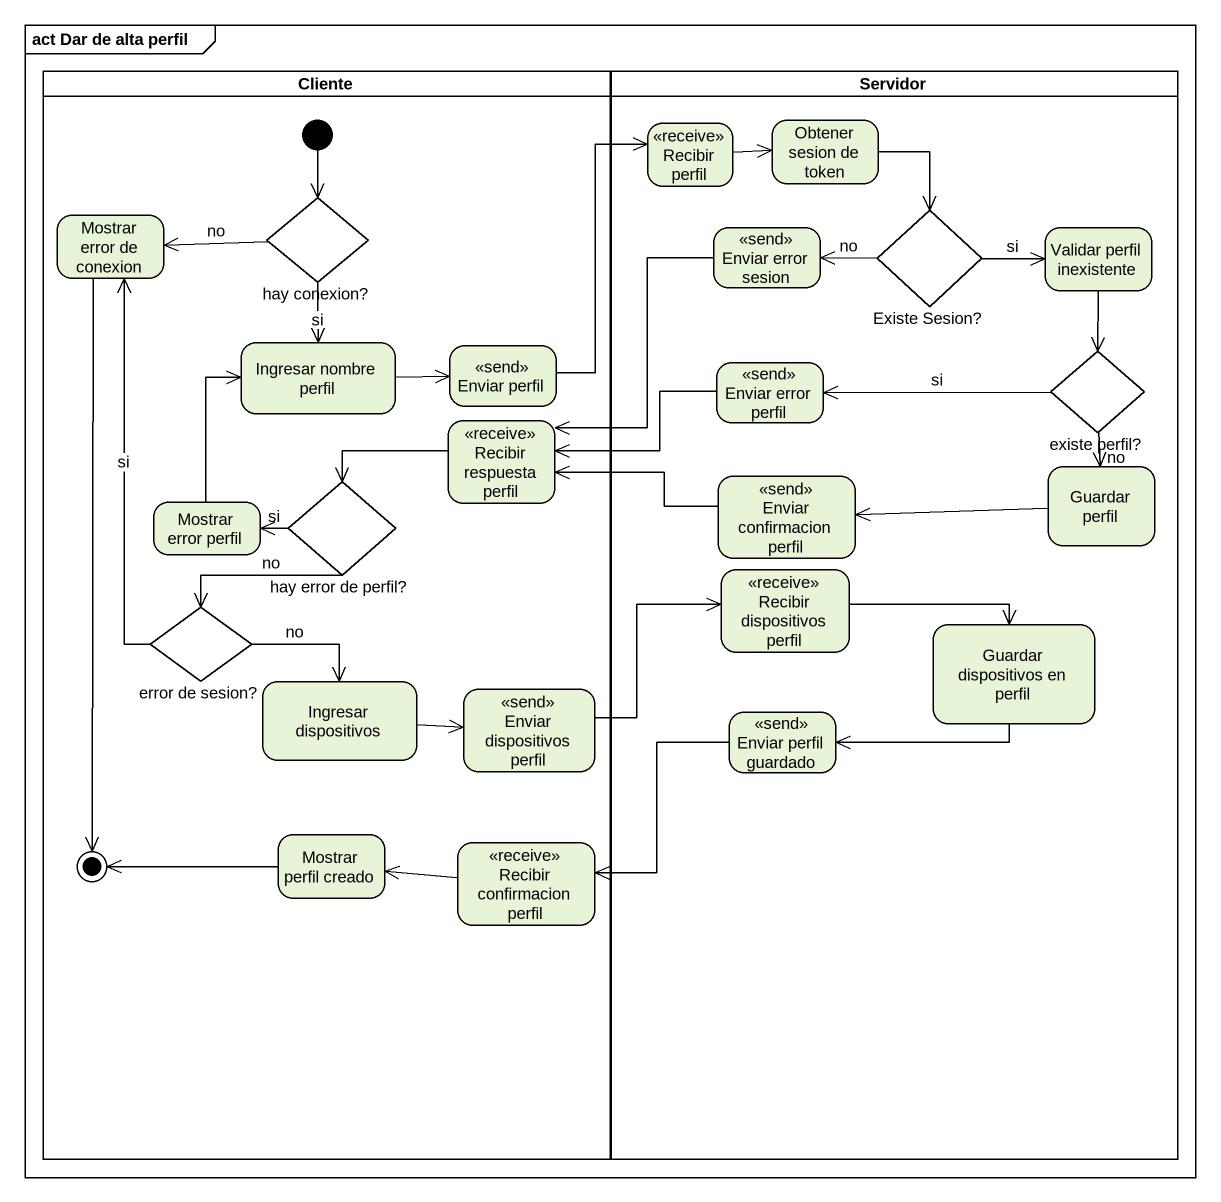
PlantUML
@startuml
mainframe act Dar de alta perfil
hide empty description
state Cliente <<partition>> {
  state "hay conexion?" as hay_conexion <<choice>>
  state "Mostrar error de conexion" as Mostrar_error_de_conexion
  state "Ingresar nombre perfil" as Ingresar_nombre_perfil
  state "Enviar perfil" as Enviar_perfil <<send>>
  state "hay error de perfil?" as hay_error_de_perfil <<choice>>
  state "Recibir respuesta perfil" as Recibir_respuesta_perfil <<receive>>
  state "Mostrar error perfil" as Mostrar_error_perfil
  state "error de sesion?" as error_de_sesion <<choice>>
  state "Ingresar dispositivos" as Ingresar_dispositivos
  state "Enviar dispositivos perfil" as Enviar_dispositivos_perfil <<send>>
  state "Mostrar perfil creado" as Mostrar_perfil_creado
  state "Recibir confirmacion perfil" as Recibir_confirmacion_perfil <<receive>>
  [*] --> hay_conexion
  Mostrar_error_de_conexion --> [*]
  Mostrar_perfil_creado -left-> [*]
}
state Servidor <<partition>> {
  state "Recibir perfil" as Recibir_perfil <<receive>>
  state "Obtener sesion de token" as Obtener_sesion_de_token
  state "Enviar error sesion" as Enviar_error_sesion <<send>>
  state "Existe Sesion?" as Existe_Sesion <<choice>>
  state "Validar perfil inexistente" as Validar_perfil_inexistente
  state "Enviar error perfil" as Enviar_error_perfil <<send>>
  state "existe perfil?" as existe_perfil <<choice>>
  state "Enviar confirmacion perfil" as Enviar_confirmacion_perfil <<send>>
  state "Guardar perfil" as Guardar_perfil
  state "Recibir dispositivos perfil" as Recibir_dispositivos_perfil <<receive>>
  state "Guardar dispositivos en perfil" as Guardar_dispositivos_en
  state "Enviar perfil guardado" as Enviar_perfil_guardado <<send>>
}
Recibir_perfil -right-> Obtener_sesion_de_token
Obtener_sesion_de_token --> Existe_Sesion
hay_conexion -left-> Mostrar_error_de_conexion : no
hay_conexion --> Ingresar_nombre_perfil : si
Enviar_error_sesion --> Recibir_respuesta_perfil
Existe_Sesion -left-> Enviar_error_sesion : no
Existe_Sesion -right-> Validar_perfil_inexistente : si
Validar_perfil_inexistente --> existe_perfil
Ingresar_nombre_perfil -right-> Enviar_perfil
Enviar_perfil -up-> Recibir_perfil
Enviar_error_perfil -left-> Recibir_respuesta_perfil
existe_perfil -left-> Enviar_error_perfil : si
existe_perfil --> Guardar_perfil : no
hay_error_de_perfil -left-> Mostrar_error_perfil : si
hay_error_de_perfil --> error_de_sesion : no
Recibir_respuesta_perfil -left-> hay_error_de_perfil
Enviar_confirmacion_perfil -left-> Recibir_respuesta_perfil
Guardar_perfil -left-> Enviar_confirmacion_perfil
Mostrar_error_perfil -up-> Ingresar_nombre_perfil
error_de_sesion -up-> Mostrar_error_de_conexion : si
error_de_sesion -right-> Ingresar_dispositivos : no
Recibir_dispositivos_perfil -right-> Guardar_dispositivos_en
Ingresar_dispositivos -right-> Enviar_dispositivos_perfil
Enviar_dispositivos_perfil -right-> Recibir_dispositivos_perfil
Guardar_dispositivos_en -left-> Enviar_perfil_guardado
Enviar_perfil_guardado -left-> Recibir_confirmacion_perfil
Recibir_confirmacion_perfil -left-> Mostrar_perfil_creado
@enduml
